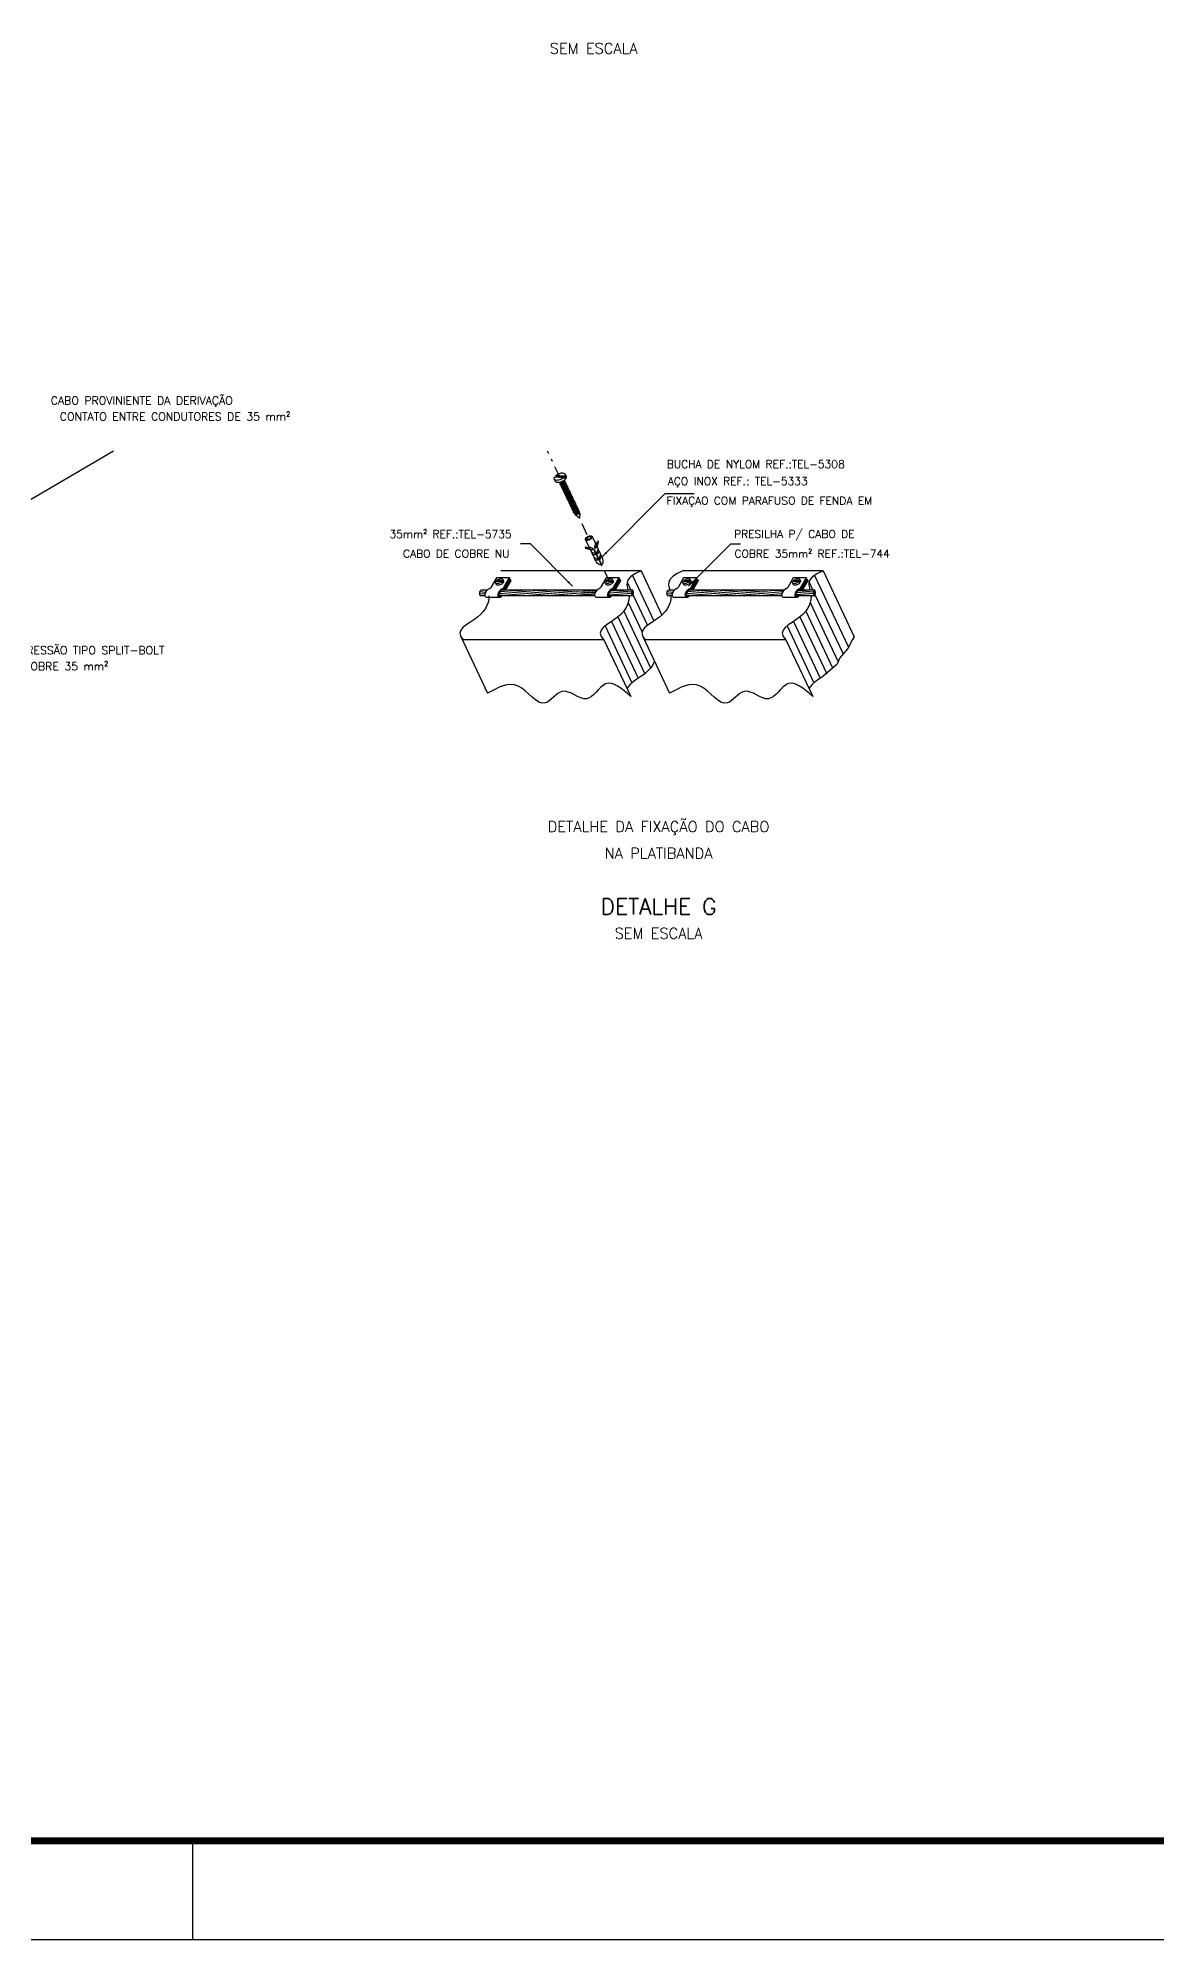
# Paper-space layout 'Layout4' of a CAD drawing. Header units: millimetres. Extents: x 16 to 267, y 19 to 196.
# Drawn here: x 135 to 182.2, y 19.5 to 99.7 of the extents above; entities that cross this region are included whole.
import ezdxf
from ezdxf.enums import TextEntityAlignment as Align

# ---------------------------------------------------------------- set-up
doc = ezdxf.new("R2010")
doc.units = ezdxf.units.MM
doc.linetypes.add('DASHDOT', pattern=[1, 0.5, -0.25, 0, -0.25])
doc.layers.get('0').update_dxf_attribs({"lineweight": 25})
for name, color, linetype in [('C01', 1, 'Continuous'), ('C02', 42, 'Continuous'), ('C03', 7, 'Continuous'), ('C04', 5, 'Continuous'), ('C05', 4, 'Continuous')]:
    doc.layers.add(name, color=color, linetype=linetype)
doc.styles.add('100CL', font='romans.shx', dxfattribs={"height": 25})
doc.styles.add('140CL', font='romans.shx', dxfattribs={"height": 100})
doc.styles.add('80CL', font='romans.shx', dxfattribs={"height": 2})

psp = doc.layouts.new('Layout4')

# ---------------------------------------------------------------- linework, layer by layer
for p, q in [((141.488, 19.474), (141.488, 23.656)), ((266.956, 19.474), (16.019, 19.474))]:
    psp.add_line(p, q)
at = {"const_width": 0.299}
psp.add_lwpolyline([(30.955, 23.656), (30.955, 191.546), (262.774, 191.546), (262.774, 23.656)], close=True, dxfattribs=at)
at = {"layer": 'C01', "linetype": 'DASHDOT'}
for p, q in [((156.979, 81.14), (156.449, 82.254)), ((158.124, 78.73), (157.794, 79.424)), ((159.078, 76.723), (158.728, 77.46))]:
    psp.add_line(p, q, dxfattribs=at)
at = {"layer": 'C01'}
for p, q in [((160.034, 77.012), (160.941, 75.092)), ((167.712, 77.012), (169.141, 73.985)), ((153.575, 76.254), (153.81, 76.235)), ((153.595, 76.332), (153.842, 76.312)), ((153.85, 76.391), (153.898, 76.387)), ((154.514, 76.737), (154.267, 76.757)), ((154.313, 76.782), (154.29, 76.756)), ((154.551, 76.781), (154.304, 76.801)), ((154.304, 76.801), (154.313, 76.782)), ((154.56, 76.762), (154.313, 76.782)), ((154.392, 76.188), (154.841, 76.153)), ((154.414, 76.266), (155.84, 76.153)), ((154.461, 76.342), (156.84, 76.153)), ((154.514, 76.737), (154.523, 76.718)), ((154.56, 76.762), (154.523, 76.718)), ((154.551, 76.781), (154.56, 76.762)), ((154.607, 76.498), (154.845, 76.91)), ((154.636, 76.39), (154.89, 76.83)), ((154.644, 76.482), (154.868, 76.87)), ((154.682, 76.39), (154.913, 76.791)), ((154.868, 76.87), (154.845, 76.91)), ((154.89, 76.83), (154.845, 76.83)), ((154.849, 76.391), (157.84, 76.153)), ((154.913, 76.791), (154.89, 76.83)), ((155.848, 76.391), (157.643, 76.248)), ((156.745, 76.391), (157.668, 76.318)), ((157.643, 76.246), (158.425, 76.183)), ((157.674, 76.332), (158.447, 76.27)), ((157.864, 76.246), (158.434, 76.2)), ((157.895, 76.332), (158.427, 76.289)), ((157.953, 76.391), (158.49, 76.349)), ((158.477, 76.391), (158.525, 76.387)), ((159.141, 76.737), (158.894, 76.758)), ((158.94, 76.782), (158.917, 76.756)), ((159.178, 76.781), (158.931, 76.801)), ((158.931, 76.801), (158.94, 76.782)), ((159.187, 76.762), (158.94, 76.782)), ((159.036, 76.241), (160.019, 76.162)), ((159.074, 76.32), (160, 76.246)), ((159.141, 76.737), (159.15, 76.718)), ((159.144, 76.394), (159.996, 76.326)), ((159.187, 76.762), (159.15, 76.718)), ((159.178, 76.781), (159.187, 76.762)), ((159.234, 76.498), (159.472, 76.91)), ((159.263, 76.39), (159.517, 76.83)), ((159.271, 76.482), (159.495, 76.87)), ((159.309, 76.39), (159.54, 76.791)), ((159.495, 76.87), (159.472, 76.91)), ((159.517, 76.83), (159.472, 76.83)), ((159.54, 76.791), (159.517, 76.83)), ((159.807, 76.73), (159.967, 76.391)), ((160.014, 76.245), (160.003, 76.245)), ((160.034, 76.307), (160.015, 76.307)), ((160.046, 76.384), (160.025, 76.384)), ((160.028, 76.233), (160.026, 76.233)), ((160.037, 76.225), (160.028, 76.225)), ((160.049, 76.301), (160.043, 76.301)), ((160.049, 76.233), (160.047, 76.233)), ((160.068, 76.233), (160.059, 76.233)), ((161.474, 76.254), (161.708, 76.235)), ((161.493, 76.332), (161.741, 76.312)), ((161.749, 76.391), (161.797, 76.387)), ((162.412, 76.737), (162.165, 76.757)), ((162.212, 76.782), (162.189, 76.756)), ((162.45, 76.781), (162.203, 76.801)), ((162.203, 76.801), (162.212, 76.782)), ((162.459, 76.762), (162.212, 76.782)), ((162.291, 76.188), (162.739, 76.153)), ((162.313, 76.266), (163.739, 76.153)), ((162.36, 76.342), (164.739, 76.153)), ((162.412, 76.737), (162.421, 76.718)), ((162.459, 76.762), (162.421, 76.718)), ((162.45, 76.781), (162.459, 76.762)), ((162.506, 76.498), (162.743, 76.91)), ((162.535, 76.39), (162.789, 76.83)), ((162.542, 76.482), (162.766, 76.87)), ((162.581, 76.39), (162.812, 76.791)), ((162.766, 76.87), (162.743, 76.91)), ((162.789, 76.83), (162.743, 76.83)), ((162.748, 76.391), (165.738, 76.153)), ((162.812, 76.791), (162.789, 76.83)), ((163.747, 76.391), (165.542, 76.248)), ((164.644, 76.391), (165.567, 76.318)), ((165.541, 76.246), (166.324, 76.183)), ((165.572, 76.332), (166.346, 76.27)), ((165.852, 76.391), (166.389, 76.349)), ((166.376, 76.391), (166.424, 76.387)), ((167.039, 76.737), (166.792, 76.758)), ((166.839, 76.782), (166.816, 76.756)), ((167.077, 76.781), (166.83, 76.801)), ((166.83, 76.801), (166.839, 76.782)), ((167.086, 76.762), (166.839, 76.782)), ((166.924, 76.224), (167.696, 76.162)), ((166.957, 76.303), (167.678, 76.246)), ((167.02, 76.378), (167.673, 76.326)), ((167.039, 76.737), (167.048, 76.718)), ((167.086, 76.762), (167.048, 76.718)), ((167.077, 76.781), (167.086, 76.762)), ((167.133, 76.498), (167.37, 76.91)), ((167.162, 76.39), (167.416, 76.83)), ((167.169, 76.482), (167.393, 76.87)), ((167.208, 76.39), (167.439, 76.791)), ((167.393, 76.87), (167.37, 76.91)), ((167.416, 76.83), (167.37, 76.83)), ((167.439, 76.791), (167.416, 76.83)), ((167.485, 76.73), (167.645, 76.391)), ((167.692, 76.245), (167.681, 76.245)), ((167.712, 76.307), (167.692, 76.307)), ((167.723, 76.384), (167.702, 76.384)), ((167.705, 76.233), (167.703, 76.233)), ((167.715, 76.225), (167.706, 76.225)), ((167.727, 76.301), (167.72, 76.301)), ((167.726, 76.233), (167.724, 76.233)), ((167.746, 76.233), (167.737, 76.233)), ((153.604, 76.171), (153.803, 76.156)), ((159.665, 75.505), (160.796, 73.11)), ((159.857, 75.863), (160.445, 74.616)), ((160.065, 76.183), (160.67, 74.903)), ((161.502, 76.172), (161.702, 76.156)), ((167.343, 75.505), (168.473, 73.11)), ((167.534, 75.863), (168.709, 73.374)), ((167.743, 76.183), (168.915, 73.7)), ((158.88, 74.88), (160.011, 72.485)), ((159.15, 75.072), (160.28, 72.677)), ((159.42, 75.262), (160.55, 72.868)), ((166.558, 74.88), (167.688, 72.485)), ((166.827, 75.072), (167.958, 72.677)), ((167.098, 75.262), (168.228, 72.868))]:
    psp.add_line(p, q, dxfattribs=at)
for points in [[(157.148, 81.016, -0.24548), (157.146, 81.006, -0.082009), (157.124, 80.989, -0.04047), (157.096, 80.976, -0.029714), (157.055, 80.963, -0.000336), (157.055, 80.963, -0.04047)], [(157.19, 80.979, -0.24548), (157.187, 80.967, -0.082009), (157.161, 80.946, -0.04047), (157.126, 80.93, -0.029714), (157.077, 80.915, -0.029714), (157.026, 80.906, -0.04047), (156.989, 80.905, -0.082009), (156.955, 80.912, -0.24548), (156.947, 80.921, -0.24548)], [(157.228, 80.9, -0.24548), (157.225, 80.888, -0.082009), (157.198, 80.867, -0.04047), (157.164, 80.851, -0.029714), (157.114, 80.836, -0.029714), (157.064, 80.827, -0.04047), (157.026, 80.826, -0.082009), (156.993, 80.833, -0.24548), (156.985, 80.842, -0.24548)], [(157.185, 80.937, -0.24548), (157.183, 80.928, -0.082009), (157.161, 80.91, -0.04047), (157.133, 80.897, -0.029714), (157.093, 80.885, -0.029714), (157.051, 80.878, -0.04047), (157.02, 80.876, -0.082009), (156.993, 80.882, -0.24548), (156.986, 80.89, -0.24548)], [(157.265, 80.822, -0.24548), (157.262, 80.81, -0.082009), (157.235, 80.788, -0.04047), (157.201, 80.772, -0.029714), (157.152, 80.758, -0.029714), (157.101, 80.749, -0.04047), (157.063, 80.747, -0.082009), (157.03, 80.754, -0.24548), (157.022, 80.764, -0.24548)], [(157.223, 80.859, -0.24548), (157.22, 80.849, -0.082009), (157.198, 80.831, -0.04047), (157.17, 80.818, -0.029714), (157.13, 80.806, -0.029714), (157.089, 80.799, -0.04047), (157.058, 80.798, -0.082009), (157.03, 80.804, -0.24548), (157.024, 80.811, -0.24548)], [(157.302, 80.743, -0.24548), (157.299, 80.731, -0.082009), (157.273, 80.71, -0.04047), (157.238, 80.694, -0.029714), (157.189, 80.679, -0.029714), (157.139, 80.67, -0.04047), (157.101, 80.669, -0.082009), (157.067, 80.676, -0.24548), (157.059, 80.685, -0.24548)], [(157.26, 80.78, -0.24548), (157.258, 80.77, -0.082009), (157.236, 80.753, -0.04047), (157.208, 80.74, -0.029714), (157.167, 80.728, -0.029714), (157.126, 80.72, -0.04047), (157.095, 80.719, -0.082009), (157.068, 80.725, -0.24548), (157.061, 80.732, -0.24548)], [(157.34, 80.664, -0.24548), (157.337, 80.653, -0.082009), (157.31, 80.631, -0.04047), (157.276, 80.615, -0.029714), (157.227, 80.6, -0.029714), (157.176, 80.591, -0.04047), (157.138, 80.59, -0.082009), (157.105, 80.597, -0.24548), (157.097, 80.606, -0.24548)], [(157.297, 80.701, -0.24548), (157.295, 80.692, -0.082009), (157.273, 80.674, -0.04047), (157.245, 80.661, -0.029714), (157.205, 80.649, -0.029714), (157.163, 80.642, -0.04047), (157.132, 80.641, -0.082009), (157.105, 80.646, -0.24548), (157.098, 80.654, -0.24548)], [(157.377, 80.586, -0.24548), (157.374, 80.574, -0.082009), (157.347, 80.552, -0.04047), (157.313, 80.536, -0.029714), (157.264, 80.522, -0.029714), (157.213, 80.513, -0.04047), (157.176, 80.511, -0.082009), (157.142, 80.518, -0.24548), (157.134, 80.528, -0.24548)], [(157.335, 80.623, -0.24548), (157.332, 80.613, -0.082009), (157.311, 80.595, -0.04047), (157.282, 80.582, -0.029714), (157.242, 80.57, -0.029714), (157.201, 80.563, -0.04047), (157.17, 80.562, -0.082009), (157.142, 80.568, -0.24548), (157.136, 80.575, -0.24548)], [(157.414, 80.507, -0.24548), (157.412, 80.495, -0.082009), (157.385, 80.474, -0.04047), (157.351, 80.458, -0.029714), (157.301, 80.443, -0.029714), (157.251, 80.434, -0.04047), (157.213, 80.433, -0.082009), (157.179, 80.44, -0.24548), (157.171, 80.449, -0.24548)], [(157.372, 80.544, -0.24548), (157.37, 80.534, -0.082009), (157.348, 80.517, -0.04047), (157.32, 80.504, -0.029714), (157.28, 80.492, -0.029714), (157.238, 80.484, -0.04047), (157.207, 80.483, -0.082009), (157.18, 80.489, -0.24548), (157.173, 80.497, -0.24548)], [(157.452, 80.428, -0.24548), (157.449, 80.417, -0.082009), (157.422, 80.395, -0.04047), (157.388, 80.379, -0.029714), (157.339, 80.364, -0.029714), (157.288, 80.355, -0.04047), (157.25, 80.354, -0.082009), (157.217, 80.361, -0.24548), (157.209, 80.37, -0.24548)], [(157.41, 80.465, -0.24548), (157.407, 80.456, -0.082009), (157.385, 80.438, -0.04047), (157.357, 80.425, -0.029714), (157.317, 80.413, -0.029714), (157.276, 80.406, -0.04047), (157.245, 80.405, -0.082009), (157.217, 80.41, -0.24548), (157.211, 80.418, -0.24548)], [(157.489, 80.35, -0.24548), (157.486, 80.338, -0.082009), (157.46, 80.316, -0.04047), (157.425, 80.301, -0.029714), (157.376, 80.286, -0.029714), (157.325, 80.277, -0.04047), (157.288, 80.275, -0.082009), (157.254, 80.283, -0.24548), (157.246, 80.292, -0.24548)], [(157.447, 80.387, -0.24548), (157.445, 80.377, -0.082009), (157.423, 80.36, -0.04047), (157.395, 80.347, -0.029714), (157.354, 80.334, -0.029714), (157.313, 80.327, -0.04047), (157.282, 80.326, -0.082009), (157.254, 80.332, -0.24548), (157.248, 80.339, -0.24548)], [(157.527, 80.271, -0.24548), (157.524, 80.259, -0.082009), (157.497, 80.238, -0.04047), (157.463, 80.222, -0.029714), (157.413, 80.207, -0.029714), (157.363, 80.198, -0.04047), (157.325, 80.197, -0.082009), (157.292, 80.204, -0.24548), (157.284, 80.213, -0.24548)], [(157.484, 80.308, -0.24548), (157.482, 80.299, -0.082009), (157.46, 80.281, -0.04047), (157.432, 80.268, -0.029714), (157.392, 80.256, -0.029714), (157.35, 80.248, -0.04047), (157.319, 80.247, -0.082009), (157.292, 80.253, -0.24548), (157.285, 80.261, -0.24548)], [(157.522, 80.229, -0.24548), (157.519, 80.22, -0.082009), (157.497, 80.202, -0.04047), (157.469, 80.189, -0.029714), (157.429, 80.177, -0.029714), (157.388, 80.17, -0.04047), (157.357, 80.169, -0.082009), (157.329, 80.174, -0.24548), (157.323, 80.182, -0.24548)], [(157.564, 80.192, -0.24548), (157.561, 80.181, -0.082009), (157.534, 80.159, -0.04047), (157.5, 80.143, -0.029714), (157.451, 80.128, -0.029714), (157.4, 80.119, -0.04047), (157.363, 80.118, -0.082009), (157.329, 80.125, -0.24548), (157.321, 80.134, -0.24548)], [(157.601, 80.114, -0.24548), (157.598, 80.102, -0.082009), (157.572, 80.08, -0.04047), (157.537, 80.065, -0.029714), (157.488, 80.05, -0.029714), (157.438, 80.041, -0.04047), (157.4, 80.039, -0.082009), (157.366, 80.047, -0.24548), (157.358, 80.056, -0.24548)], [(157.559, 80.151, -0.24548), (157.557, 80.141, -0.082009), (157.535, 80.124, -0.04047), (157.507, 80.111, -0.029714), (157.466, 80.098, -0.029714), (157.425, 80.091, -0.04047), (157.394, 80.09, -0.082009), (157.367, 80.096, -0.24548), (157.36, 80.103, -0.24548)], [(157.639, 80.035, -0.24548), (157.636, 80.023, -0.082009), (157.609, 80.002, -0.04047), (157.575, 79.986, -0.029714), (157.526, 79.971, -0.029714), (157.475, 79.962, -0.04047), (157.437, 79.961, -0.082009), (157.404, 79.968, -0.24548), (157.396, 79.977, -0.24548)], [(157.596, 80.072, -0.24548), (157.594, 80.063, -0.082009), (157.572, 80.045, -0.04047), (157.544, 80.032, -0.029714), (157.504, 80.02, -0.029714), (157.462, 80.012, -0.04047), (157.431, 80.011, -0.082009), (157.404, 80.017, -0.24548), (157.398, 80.025, -0.24548)], [(157.676, 79.956, -0.24548), (157.673, 79.945, -0.082009), (157.646, 79.923, -0.04047), (157.612, 79.907, -0.029714), (157.563, 79.892, -0.029714), (157.512, 79.883, -0.04047), (157.475, 79.882, -0.082009), (157.441, 79.889, -0.24548), (157.433, 79.898, -0.24548)], [(157.634, 79.994, -0.24548), (157.631, 79.984, -0.082009), (157.61, 79.966, -0.04047), (157.582, 79.953, -0.029714), (157.541, 79.941, -0.029714), (157.5, 79.934, -0.04047), (157.469, 79.933, -0.082009), (157.441, 79.939, -0.24548), (157.435, 79.946, -0.24548)], [(157.713, 79.878, -0.24548), (157.711, 79.866, -0.082009), (157.684, 79.845, -0.04047), (157.65, 79.829, -0.029714), (157.6, 79.814, -0.029714), (157.55, 79.805, -0.04047), (157.512, 79.804, -0.082009), (157.478, 79.811, -0.24548), (157.471, 79.82, -0.24548)], [(157.671, 79.915, -0.24548), (157.669, 79.905, -0.082009), (157.647, 79.888, -0.04047), (157.619, 79.875, -0.029714), (157.579, 79.862, -0.029714), (157.537, 79.855, -0.04047), (157.506, 79.854, -0.082009), (157.479, 79.86, -0.24548), (157.472, 79.867, -0.24548)], [(157.751, 79.799, -0.24548), (157.748, 79.787, -0.082009), (157.721, 79.766, -0.04047), (157.687, 79.75, -0.029714), (157.638, 79.735, -0.029714), (157.587, 79.726, -0.04047), (157.549, 79.725, -0.082009), (157.516, 79.732, -0.24548), (157.508, 79.741, -0.24548)], [(157.709, 79.836, -0.24548), (157.706, 79.827, -0.082009), (157.684, 79.809, -0.04047), (157.656, 79.796, -0.029714), (157.616, 79.784, -0.029714), (157.575, 79.776, -0.04047), (157.544, 79.775, -0.082009), (157.516, 79.781, -0.24548), (157.51, 79.789, -0.24548)], [(157.788, 79.721, -0.24548), (157.785, 79.709, -0.082009), (157.759, 79.687, -0.04047), (157.724, 79.671, -0.029714), (157.675, 79.656, -0.029714), (157.625, 79.648, -0.04047), (157.587, 79.646, -0.082009), (157.553, 79.653, -0.24548), (157.545, 79.662, -0.24548)], [(157.746, 79.758, -0.24548), (157.744, 79.748, -0.082009), (157.722, 79.73, -0.04047), (157.694, 79.717, -0.029714), (157.653, 79.705, -0.029714), (157.612, 79.698, -0.04047), (157.581, 79.697, -0.082009), (157.554, 79.703, -0.24548), (157.547, 79.71, -0.24548)], [(157.784, 79.677, -0.24548), (157.782, 79.667, -0.082009), (157.76, 79.65, -0.04047), (157.732, 79.637, -0.029714), (157.692, 79.624, -0.029714), (157.65, 79.617, -0.04047), (157.619, 79.616, -0.082009), (157.592, 79.622, -0.24548), (157.585, 79.629, -0.24548)], [(157.81, 79.63, -0.24548), (157.808, 79.62, -0.082009), (157.785, 79.602, -0.04047), (157.756, 79.588, -0.029714), (157.713, 79.576, -0.029714), (157.67, 79.568, -0.04047), (157.638, 79.567, -0.082009), (157.609, 79.573, -0.24548), (157.602, 79.581, -0.24548)], [(160.019, 76.309, 0.207457), (160.024, 76.311, 0.095933), (160.03, 76.321, 0.052726), (160.032, 76.334, 0.039847), (160.033, 76.351, 0.039847), (160.031, 76.368, 0.052726), (160.027, 76.38, 0.095933), (160.02, 76.39, 0.207457), (160.015, 76.392, 0.207457), (160.01, 76.389, 0.095933), (160.004, 76.379, 0.052726), (160.001, 76.366, 0.039847), (160.001, 76.349, 0.039847), (160.003, 76.333, 0.027092), (160.005, 76.326, 0.095933)], [(160.014, 76.31, 0.1939), (160.019, 76.309, 0.207457)], [(160.05, 76.301, 0.207457), (160.055, 76.304, 0.095933), (160.061, 76.314, 0.052726), (160.063, 76.326, 0.039847), (160.064, 76.343, 0.039847), (160.062, 76.36, 0.052726), (160.058, 76.372, 0.095933), (160.051, 76.382, 0.207457), (160.046, 76.384, 0.207457), (160.041, 76.381, 0.095933), (160.035, 76.371, 0.052726), (160.032, 76.359, 0.001764), (160.032, 76.358, 0.039847)], [(160.032, 76.335, 0.023019), (160.034, 76.325, 0.052726), (160.038, 76.313, 0.095933), (160.045, 76.303, 0.207457), (160.05, 76.301, 0.207457)], [(160.053, 76.302, 0.049151), (160.051, 76.29, 0.039847), (160.05, 76.274, 0.039847), (160.052, 76.257, 0.052726), (160.056, 76.244, 0.095933), (160.063, 76.235, 0.207457), (160.068, 76.233, 0.207457)], [(160.068, 76.233, 0.207457), (160.073, 76.235, 0.095933), (160.079, 76.246, 0.052726), (160.082, 76.258, 0.039847), (160.082, 76.275, 0.039847), (160.08, 76.292, 0.052726), (160.076, 76.304, 0.095933), (160.07, 76.314, 0.207457), (160.064, 76.316, 0.130458), (160.061, 76.315, 0.095933)], [(167.696, 76.309, 0.207457), (167.701, 76.311, 0.095933), (167.707, 76.321, 0.052726), (167.71, 76.334, 0.039847), (167.711, 76.351, 0.039847), (167.708, 76.368, 0.052726), (167.705, 76.38, 0.095933), (167.698, 76.39, 0.207457), (167.693, 76.392, 0.207457), (167.688, 76.389, 0.095933), (167.682, 76.379, 0.052726), (167.679, 76.366, 0.039847), (167.678, 76.349, 0.039847), (167.681, 76.333, 0.027092), (167.682, 76.326, 0.095933)], [(167.691, 76.31, 0.1939), (167.696, 76.309, 0.207457)], [(167.727, 76.301, 0.207457), (167.732, 76.304, 0.095933), (167.738, 76.314, 0.052726), (167.741, 76.326, 0.039847), (167.742, 76.343, 0.039847), (167.74, 76.36, 0.052726), (167.736, 76.372, 0.095933), (167.729, 76.382, 0.207457), (167.724, 76.384, 0.207457), (167.719, 76.381, 0.095933), (167.713, 76.371, 0.052726), (167.71, 76.359, 0.001764), (167.71, 76.358, 0.039847)], [(167.71, 76.335, 0.023019), (167.712, 76.325, 0.052726), (167.716, 76.313, 0.095933), (167.722, 76.303, 0.207457), (167.727, 76.301, 0.207457)], [(167.731, 76.302, 0.049151), (167.728, 76.29, 0.039847), (167.728, 76.274, 0.039847), (167.73, 76.257, 0.052726), (167.734, 76.244, 0.095933), (167.741, 76.235, 0.207457), (167.746, 76.233, 0.207457)], [(167.746, 76.233, 0.207457), (167.751, 76.235, 0.095933), (167.757, 76.246, 0.052726), (167.759, 76.258, 0.039847), (167.76, 76.275, 0.039847), (167.758, 76.292, 0.052726), (167.754, 76.304, 0.095933), (167.747, 76.314, 0.207457), (167.742, 76.316, 0.130458), (167.739, 76.315, 0.095933)]]:
    psp.add_lwpolyline(points, format="xyb", dxfattribs=at)
for points in [[(160.004, 76.245, 0.207457), (160.009, 76.248, 0.095933), (160.014, 76.258, 0.052726), (160.017, 76.27, 0.039847), (160.018, 76.287, 0.039847), (160.016, 76.304, 0.052726), (160.012, 76.316, 0.095933), (160.005, 76.326, 0.207457), (160, 76.328, 0.207457), (159.995, 76.325, 0.095933), (159.989, 76.315, 0.052726), (159.986, 76.303, 0.039847), (159.986, 76.286, 0.039847), (159.988, 76.269, 0.052726), (159.992, 76.257, 0.095933), (159.998, 76.247, 0.207457)], [(160.017, 76.162, 0.207457), (160.022, 76.165, 0.095933), (160.028, 76.175, 0.052726), (160.031, 76.187, 0.039847), (160.031, 76.204, 0.039847), (160.029, 76.221, 0.052726), (160.025, 76.233, 0.095933), (160.019, 76.243, 0.207457), (160.013, 76.245, 0.207457), (160.008, 76.243, 0.095933), (160.003, 76.232, 0.052726), (160, 76.22, 0.039847), (159.999, 76.203, 0.039847), (160.001, 76.186, 0.052726), (160.005, 76.174, 0.095933), (160.012, 76.164, 0.207457)], [(160.038, 76.225, 0.207457), (160.043, 76.227, 0.095933), (160.049, 76.237, 0.052726), (160.051, 76.25, 0.039847), (160.052, 76.267, 0.039847), (160.05, 76.284, 0.052726), (160.046, 76.296, 0.095933), (160.039, 76.305, 0.207457), (160.034, 76.307, 0.207457), (160.029, 76.305, 0.095933), (160.023, 76.295, 0.052726), (160.02, 76.282, 0.039847), (160.02, 76.265, 0.039847), (160.022, 76.248, 0.052726), (160.026, 76.236, 0.095933), (160.033, 76.227, 0.207457)], [(160.046, 76.153, 0.207457), (160.052, 76.154, 0.095933), (160.059, 76.164, 0.052726), (160.064, 76.176, 0.039847), (160.067, 76.192, 0.039847), (160.067, 76.209, 0.052726), (160.065, 76.222, 0.095933), (160.06, 76.232, 0.207457), (160.055, 76.235, 0.207457), (160.049, 76.233, 0.095933), (160.042, 76.224, 0.052726), (160.038, 76.212, 0.039847), (160.035, 76.196, 0.039847), (160.034, 76.179, 0.052726), (160.036, 76.166, 0.095933), (160.042, 76.155, 0.207457)], [(167.681, 76.245, 0.207457), (167.686, 76.248, 0.095933), (167.692, 76.258, 0.052726), (167.695, 76.27, 0.039847), (167.695, 76.287, 0.039847), (167.693, 76.304, 0.052726), (167.689, 76.316, 0.095933), (167.683, 76.326, 0.207457), (167.677, 76.328, 0.207457), (167.672, 76.325, 0.095933), (167.667, 76.315, 0.052726), (167.664, 76.303, 0.039847), (167.663, 76.286, 0.039847), (167.665, 76.269, 0.052726), (167.669, 76.257, 0.095933), (167.676, 76.247, 0.207457)], [(167.695, 76.162, 0.207457), (167.7, 76.165, 0.095933), (167.706, 76.175, 0.052726), (167.708, 76.187, 0.039847), (167.709, 76.204, 0.039847), (167.707, 76.221, 0.052726), (167.703, 76.233, 0.095933), (167.696, 76.243, 0.207457), (167.691, 76.245, 0.207457), (167.686, 76.243, 0.095933), (167.68, 76.232, 0.052726), (167.677, 76.22, 0.039847), (167.677, 76.203, 0.039847), (167.679, 76.186, 0.052726), (167.683, 76.174, 0.095933), (167.69, 76.164, 0.207457)], [(167.715, 76.225, 0.207457), (167.72, 76.227, 0.095933), (167.726, 76.237, 0.052726), (167.729, 76.25, 0.039847), (167.73, 76.267, 0.039847), (167.727, 76.284, 0.052726), (167.723, 76.296, 0.095933), (167.717, 76.305, 0.207457), (167.712, 76.307, 0.207457), (167.707, 76.305, 0.095933), (167.701, 76.295, 0.052726), (167.698, 76.282, 0.039847), (167.697, 76.265, 0.039847), (167.7, 76.248, 0.052726), (167.703, 76.236, 0.095933), (167.71, 76.227, 0.207457)], [(167.724, 76.153, 0.207457), (167.729, 76.154, 0.095933), (167.737, 76.164, 0.052726), (167.741, 76.176, 0.039847), (167.744, 76.192, 0.039847), (167.745, 76.209, 0.052726), (167.742, 76.222, 0.095933), (167.737, 76.232, 0.207457), (167.732, 76.235, 0.207457), (167.727, 76.233, 0.095933), (167.72, 76.224, 0.052726), (167.715, 76.212, 0.039847), (167.712, 76.196, 0.039847), (167.712, 76.179, 0.052726), (167.714, 76.166, 0.095933), (167.719, 76.155, 0.207457)]]:
    psp.add_lwpolyline(points, format="xyb", close=True, dxfattribs=at)
for centre, radius, start, end in [((154.695, 76.145), 0.347, 112.38094, 174.25051), ((154.701, 76.142), 0.312, 114.30868, 172.68845), ((154.542, 76.542), 0.0786, 285.64044, 325.62302), ((154.54, 76.542), 0.12, 285.64044, 330.00235), ((159.322, 76.145), 0.347, 112.38094, 174.25051), ((159.328, 76.142), 0.312, 114.30868, 172.68845), ((159.169, 76.542), 0.0786, 285.64044, 325.62302), ((159.167, 76.542), 0.12, 285.64044, 330.00235), ((162.594, 76.145), 0.347, 112.38094, 174.25051), ((162.6, 76.142), 0.312, 114.30868, 172.68845), ((162.441, 76.542), 0.0786, 285.64044, 325.62302), ((162.439, 76.542), 0.12, 285.64044, 330.00235), ((167.221, 76.145), 0.347, 112.38094, 174.25051), ((167.227, 76.142), 0.312, 114.30868, 172.68845), ((167.068, 76.542), 0.0786, 285.64044, 325.62302), ((167.066, 76.542), 0.12, 285.64044, 330.00235), ((154.441, 76.184), 0.0914, 182.51045, 339.91568), ((154.441, 76.184), 0.0503, 182.51045, 321.36256), ((159.068, 76.184), 0.0914, 182.51045, 339.91568), ((159.068, 76.184), 0.0503, 182.51045, 321.36256), ((162.34, 76.184), 0.0914, 182.51045, 339.91568), ((162.34, 76.184), 0.0503, 182.51045, 321.36256), ((166.967, 76.184), 0.0914, 182.51045, 339.91568), ((166.967, 76.184), 0.0503, 182.51045, 321.36256)]:
    psp.add_arc(centre, radius, start, end, dxfattribs=at)
at = {"layer": 'C02'}
for p, q in [((156.733, 81.068), (156.779, 80.972)), ((157.118, 81.129), (156.747, 81.158)), ((156.816, 81.196), (156.782, 81.156)), ((156.803, 81.224), (156.816, 81.196)), ((157.174, 81.194), (156.803, 81.224)), ((157.187, 81.166), (156.816, 81.196)), ((157.118, 81.129), (157.131, 81.101)), ((157.187, 81.166), (157.131, 81.101)), ((157.148, 81.016), (157.19, 80.979)), ((157.174, 81.194), (157.187, 81.166)), ((157.188, 81.284), (157.234, 81.187)), ((156.957, 80.911), (156.986, 80.89)), ((156.986, 80.89), (156.985, 80.842)), ((156.994, 80.833), (157.024, 80.811)), ((157.024, 80.811), (157.022, 80.764)), ((157.031, 80.754), (157.061, 80.732)), ((157.061, 80.732), (157.059, 80.685)), ((157.069, 80.675), (157.098, 80.654)), ((157.098, 80.654), (157.097, 80.606)), ((157.106, 80.597), (157.136, 80.575)), ((157.136, 80.575), (157.134, 80.528)), ((157.143, 80.518), (157.173, 80.497)), ((157.173, 80.497), (157.171, 80.449)), ((157.181, 80.439), (157.211, 80.418)), ((157.189, 80.969), (157.185, 80.937)), ((157.185, 80.937), (157.228, 80.9)), ((157.211, 80.418), (157.209, 80.37)), ((157.218, 80.361), (157.248, 80.339)), ((157.226, 80.89), (157.223, 80.859)), ((157.223, 80.859), (157.265, 80.822)), ((157.248, 80.339), (157.246, 80.292)), ((157.256, 80.282), (157.285, 80.261)), ((157.263, 80.812), (157.26, 80.78)), ((157.26, 80.78), (157.302, 80.743)), ((157.285, 80.261), (157.284, 80.213)), ((157.293, 80.203), (157.323, 80.182)), ((157.301, 80.733), (157.297, 80.701)), ((157.297, 80.701), (157.34, 80.664)), ((157.338, 80.655), (157.335, 80.623)), ((157.335, 80.623), (157.377, 80.586)), ((157.375, 80.576), (157.372, 80.544)), ((157.372, 80.544), (157.414, 80.507)), ((157.413, 80.497), (157.41, 80.465)), ((157.41, 80.465), (157.452, 80.428)), ((157.45, 80.419), (157.447, 80.387)), ((157.447, 80.387), (157.489, 80.35)), ((157.488, 80.34), (157.484, 80.308)), ((157.484, 80.308), (157.527, 80.271)), ((157.525, 80.261), (157.522, 80.229)), ((157.522, 80.229), (157.564, 80.192)), ((158.749, 77.796), (161.416, 80.467)), ((161.416, 80.467), (162.635, 80.467)), ((157.323, 80.182), (157.321, 80.134)), ((157.33, 80.125), (157.36, 80.103)), ((157.36, 80.103), (157.358, 80.056)), ((157.368, 80.046), (157.398, 80.025)), ((157.398, 80.025), (157.396, 79.977)), ((157.405, 79.967), (157.435, 79.946)), ((157.435, 79.946), (157.433, 79.898)), ((157.443, 79.889), (157.472, 79.867)), ((157.472, 79.867), (157.471, 79.82)), ((157.48, 79.81), (157.51, 79.789)), ((157.51, 79.789), (157.508, 79.741)), ((157.517, 79.732), (157.547, 79.71)), ((157.547, 79.71), (157.545, 79.662)), ((157.562, 80.183), (157.559, 80.151)), ((157.559, 80.151), (157.601, 80.114)), ((157.585, 79.629), (157.559, 79.651)), ((157.6, 80.104), (157.596, 80.072)), ((157.596, 80.072), (157.639, 80.035)), ((157.597, 79.62), (157.602, 79.581)), ((157.794, 79.423), (157.621, 79.569)), ((157.637, 80.025), (157.634, 79.994)), ((157.634, 79.994), (157.676, 79.956)), ((157.674, 79.947), (157.671, 79.915)), ((157.671, 79.915), (157.713, 79.878)), ((157.712, 79.868), (157.709, 79.836)), ((157.709, 79.836), (157.751, 79.799)), ((157.749, 79.789), (157.746, 79.758)), ((157.746, 79.758), (157.788, 79.721)), ((157.787, 79.712), (157.784, 79.677)), ((157.784, 79.67), (157.81, 79.63)), ((157.807, 79.62), (157.794, 79.423)), ((158.334, 78.654), (158.476, 78.355)), ((155.727, 78.341), (155.314, 78.341)), ((157.504, 76.561), (155.727, 78.341)), ((158.246, 78.126), (158.048, 78.197)), ((158.07, 78.152), (158.048, 78.197)), ((158.05, 78.519), (158.192, 78.22)), ((158.256, 78.086), (158.07, 78.152)), ((158.225, 78.152), (158.075, 78.206)), ((158.192, 78.22), (158.324, 78.173)), ((158.246, 78.126), (158.331, 78.096)), ((158.256, 78.086), (158.298, 77.997)), ((158.298, 77.997), (158.434, 77.948)), ((158.333, 77.923), (158.404, 77.775)), ((158.351, 77.905), (158.437, 77.874)), ((158.435, 78.095), (158.419, 78.087)), ((158.72, 77.456), (158.419, 78.087)), ((158.476, 78.355), (158.429, 78.223)), ((158.735, 77.463), (158.435, 78.095)), ((158.514, 78.254), (158.484, 78.168)), ((158.507, 78.287), (158.561, 78.436)), ((158.514, 78.254), (158.585, 78.452)), ((158.582, 78.132), (158.534, 77.996)), ((158.54, 78.221), (158.606, 78.407)), ((158.54, 78.221), (158.582, 78.132)), ((158.606, 78.407), (158.585, 78.452)), ((158.62, 78.033), (158.589, 77.947)), ((158.617, 78.058), (158.687, 77.91)), ((158.687, 77.91), (158.639, 77.774)), ((158.725, 77.811), (158.695, 77.725)), ((162.4, 76.561), (164.177, 78.341)), ((164.177, 78.341), (164.589, 78.341)), ((158.907, 77.208), (154.478, 77.208)), ((158.404, 77.775), (158.539, 77.727)), ((158.456, 77.683), (158.542, 77.653)), ((160.394, 77.208), (158.907, 77.208)), ((160.394, 77.208), (161.275, 75.342)), ((168.072, 77.208), (162.155, 77.208)), ((168.072, 77.208), (169.388, 74.419)), ((153.902, 76.391), (153.657, 76.391)), ((154.293, 76.91), (154.056, 76.498)), ((154.257, 76.698), (154.288, 76.633)), ((154.845, 76.91), (154.293, 76.91)), ((157.695, 76.391), (154.513, 76.391)), ((154.561, 76.841), (154.591, 76.776)), ((158.527, 76.391), (157.695, 76.391)), ((158.531, 76.391), (157.916, 76.391)), ((158.92, 76.91), (158.683, 76.498)), ((158.884, 76.698), (158.915, 76.633)), ((159.472, 76.91), (158.92, 76.91)), ((159.795, 76.391), (159.137, 76.391)), ((160.016, 76.391), (159.18, 76.391)), ((159.188, 76.841), (159.218, 76.776)), ((161.801, 76.391), (161.556, 76.391)), ((162.192, 76.91), (161.954, 76.498)), ((162.156, 76.698), (162.186, 76.633)), ((162.743, 76.91), (162.192, 76.91)), ((165.594, 76.391), (162.411, 76.391)), ((162.459, 76.841), (162.49, 76.776)), ((166.425, 76.391), (165.594, 76.391)), ((166.819, 76.91), (166.581, 76.498)), ((166.783, 76.698), (166.813, 76.633)), ((167.37, 76.91), (166.819, 76.91)), ((167.694, 76.391), (167.036, 76.391)), ((167.086, 76.841), (167.117, 76.776)), ((153.804, 76.153), (153.62, 76.153)), ((153.89, 76.093), (154.441, 76.093)), ((157.609, 76.153), (154.402, 76.153)), ((158.431, 76.153), (157.609, 76.153)), ((158.449, 76.153), (157.83, 76.153)), ((158.517, 76.093), (159.068, 76.093)), ((159.825, 76.153), (159.029, 76.153)), ((160.046, 76.153), (159.038, 76.153)), ((161.703, 76.153), (161.519, 76.153)), ((161.789, 76.093), (162.34, 76.093)), ((165.508, 76.153), (162.301, 76.153)), ((166.329, 76.153), (165.508, 76.153)), ((166.416, 76.093), (166.967, 76.093)), ((167.724, 76.153), (166.928, 76.153)), ((152.791, 74.442), (153.921, 72.047)), ((158.829, 74.296), (159.96, 71.901)), ((160.468, 74.442), (161.599, 72.047)), ((166.507, 74.296), (167.637, 71.901))]:
    psp.add_line(p, q, dxfattribs=at)
at = {"layer": 'C02', "color": 2}
for p, q in [((158.829, 74.296), (152.913, 74.296)), ((166.507, 74.296), (160.591, 74.296))]:
    psp.add_line(p, q, dxfattribs=at)
at = {"layer": 'C02'}
for points in [[(156.733, 81.068, -0.174705), (156.729, 81.113, -0.06738), (156.747, 81.158, -0.064948)], [(157.118, 81.129, -0.016409), (157.102, 81.116, -0.051099), (157.014, 81.063, -0.051099), (156.918, 81.029, -0.064948), (156.838, 81.02, -0.104203), (156.765, 81.037, -0.174705), (156.733, 81.068, -0.174705)], [(157.234, 81.187, -0.174705), (157.238, 81.142, -0.104203), (157.205, 81.076, -0.064948), (157.148, 81.019, -0.051099), (157.06, 80.966, -0.051099), (156.964, 80.932, -0.064948), (156.884, 80.923, -0.104203), (156.811, 80.94, -0.174705), (156.779, 80.972, -0.174705)], [(156.803, 81.224, -0.016409), (156.819, 81.237, -0.051099), (156.906, 81.29, -0.051099), (157.003, 81.324, -0.064948), (157.083, 81.333, -0.104203), (157.155, 81.316, -0.174705), (157.188, 81.284, -0.174705), (157.192, 81.239, -0.06738), (157.174, 81.194, -0.064948)], [(158.225, 78.152, -0.122515), (158.225, 78.172, -0.074458), (158.238, 78.203, -0.064948)], [(158.333, 77.923, -0.174705), (158.331, 77.951, -0.074458), (158.343, 77.982, -0.064948)], [(158.353, 77.903, -0.174705), (158.333, 77.923, -0.174705)], [(158.351, 77.905, -0.021127), (158.348, 77.906, -0.170198)], [(158.507, 78.287, 0.122515), (158.492, 78.299, 0.074458), (158.46, 78.309, 0.064948)], [(158.617, 78.058, 0.174705), (158.597, 78.078, 0.074458), (158.565, 78.087, 0.064948)], [(158.62, 78.029, 0.174705), (158.617, 78.058, 0.174705)], [(158.62, 78.033, 0.021127), (158.621, 78.035, 0.170198)], [(158.723, 77.836, 0.174705), (158.702, 77.856, 0.074458), (158.67, 77.865, 0.064948)], [(158.72, 77.84, -0.005298), (158.727, 77.827, -0.048405), (158.773, 77.7, -0.062165), (158.786, 77.595, -0.102796), (158.767, 77.5, -0.153617), (158.735, 77.463, -0.181773)], [(158.726, 77.814, 0.138405), (158.723, 77.836, 0.174705)], [(158.725, 77.811, 0.021127), (158.726, 77.814, 0.170198)], [(158.439, 77.701, -0.174705), (158.436, 77.729, -0.074458), (158.449, 77.76, -0.064948)], [(158.72, 77.456, -0.153617), (158.672, 77.454, -0.102796), (158.585, 77.499, -0.062165), (158.513, 77.576, -0.048405), (158.443, 77.692, -0.005298), (158.437, 77.705, -0.062165)], [(158.459, 77.681, -0.174705), (158.439, 77.701, -0.174705)], [(158.456, 77.683, -0.021127), (158.454, 77.684, -0.170198)], [(154.257, 76.698, -0.174705), (154.254, 76.728, -0.06738), (154.267, 76.757, -0.064948)], [(154.514, 76.737, -0.016409), (154.503, 76.729, -0.051099), (154.445, 76.693, -0.051099), (154.38, 76.671, -0.064948), (154.327, 76.665, -0.104203), (154.279, 76.676, -0.174705), (154.257, 76.698, -0.174705)], [(154.591, 76.776, -0.174705), (154.594, 76.746, -0.104203), (154.572, 76.701, -0.064948), (154.534, 76.664, -0.051099), (154.475, 76.629, -0.051099), (154.411, 76.606, -0.064948), (154.358, 76.6, -0.104203), (154.309, 76.612, -0.174705), (154.288, 76.633, -0.174705)], [(154.304, 76.801, -0.016409), (154.315, 76.81, -0.051099), (154.373, 76.845, -0.051099), (154.437, 76.868, -0.064948), (154.491, 76.873, -0.104203), (154.539, 76.862, -0.174705), (154.561, 76.841, -0.174705), (154.563, 76.811, -0.06738), (154.551, 76.781, -0.064948)], [(158.884, 76.698, -0.174705), (158.881, 76.728, -0.06738), (158.894, 76.758, -0.064948)], [(159.141, 76.737, -0.016409), (159.13, 76.729, -0.051099), (159.072, 76.693, -0.051099), (159.007, 76.671, -0.064948), (158.954, 76.665, -0.104203), (158.906, 76.676, -0.174705), (158.884, 76.698, -0.174705)], [(159.218, 76.776, -0.174705), (159.221, 76.746, -0.104203), (159.199, 76.702, -0.064948), (159.161, 76.664, -0.051099), (159.102, 76.629, -0.051099), (159.038, 76.606, -0.064948), (158.985, 76.6, -0.104203), (158.936, 76.612, -0.174705), (158.915, 76.633, -0.174705)], [(158.931, 76.801, -0.016409), (158.942, 76.81, -0.051099), (159, 76.845, -0.051099), (159.064, 76.868, -0.064948), (159.118, 76.873, -0.104203), (159.166, 76.862, -0.174705), (159.188, 76.841, -0.174705), (159.19, 76.811, -0.06738), (159.178, 76.781, -0.064948)], [(162.156, 76.698, -0.174705), (162.153, 76.728, -0.06738), (162.165, 76.757, -0.064948)], [(162.412, 76.737, -0.016409), (162.402, 76.729, -0.051099), (162.343, 76.693, -0.051099), (162.279, 76.671, -0.064948), (162.226, 76.665, -0.104203), (162.177, 76.676, -0.174705), (162.156, 76.698, -0.174705)], [(162.49, 76.776, -0.174705), (162.493, 76.746, -0.104203), (162.471, 76.701, -0.064948), (162.432, 76.664, -0.051099), (162.374, 76.629, -0.051099), (162.31, 76.606, -0.064948), (162.256, 76.6, -0.104203), (162.208, 76.612, -0.174705), (162.186, 76.633, -0.174705)], [(162.203, 76.801, -0.016409), (162.213, 76.81, -0.051099), (162.272, 76.845, -0.051099), (162.336, 76.868, -0.064948), (162.389, 76.873, -0.104203), (162.438, 76.862, -0.174705), (162.459, 76.841, -0.174705), (162.462, 76.811, -0.06738), (162.45, 76.781, -0.064948)], [(166.783, 76.698, -0.174705), (166.78, 76.728, -0.06738), (166.792, 76.758, -0.064948)], [(167.039, 76.737, -0.016409), (167.029, 76.729, -0.051099), (166.97, 76.693, -0.051099), (166.906, 76.671, -0.064948), (166.853, 76.665, -0.104203), (166.804, 76.676, -0.174705), (166.783, 76.698, -0.174705)], [(167.117, 76.776, -0.174705), (167.12, 76.746, -0.104203), (167.098, 76.702, -0.064948), (167.059, 76.664, -0.051099), (167.001, 76.629, -0.051099), (166.937, 76.606, -0.064948), (166.883, 76.6, -0.104203), (166.835, 76.612, -0.174705), (166.813, 76.633, -0.174705)], [(166.83, 76.801, -0.016409), (166.84, 76.81, -0.051099), (166.899, 76.845, -0.051099), (166.963, 76.868, -0.064948), (167.016, 76.873, -0.104203), (167.065, 76.862, -0.174705), (167.086, 76.841, -0.174705), (167.089, 76.811, -0.06738), (167.077, 76.781, -0.064948)]]:
    psp.add_lwpolyline(points, format="xyb", dxfattribs=at)
for points in [[(158.05, 78.519, -0.174705), (158.047, 78.548, -0.104203), (158.067, 78.589, -0.064948), (158.103, 78.625, -0.051099), (158.158, 78.658, -0.051099), (158.218, 78.679, -0.064948), (158.268, 78.685, -0.104203), (158.314, 78.674, -0.174705), (158.334, 78.654, -0.174705), (158.336, 78.626, -0.104203), (158.316, 78.584, -0.064948), (158.28, 78.549, -0.051099), (158.225, 78.516, -0.051099), (158.165, 78.494, -0.064948), (158.115, 78.489, -0.104203), (158.07, 78.499, -0.174705)], [(158.078, 78.533, -0.174705), (158.077, 78.54, -0.104203), (158.092, 78.57, -0.064948), (158.122, 78.6, -0.051099), (158.171, 78.629, -0.051099), (158.226, 78.649, -0.064948), (158.268, 78.653, -0.104203), (158.3, 78.646, -0.174705), (158.305, 78.641, -0.174705), (158.306, 78.634, -0.104203), (158.291, 78.604, -0.064948), (158.261, 78.574, -0.051099), (158.212, 78.544, -0.051099), (158.158, 78.525, -0.064948), (158.116, 78.52, -0.104203), (158.083, 78.528, -0.174705)]]:
    psp.add_lwpolyline(points, format="xyb", close=True, dxfattribs=at)
for points in [[(158.048, 78.197), (158.054, 78.202), (158.064, 78.206), (158.075, 78.206)], [(158.324, 78.173), (158.327, 78.171), (158.33, 78.169), (158.332, 78.167), (158.335, 78.166), (158.336, 78.164), (158.338, 78.163), (158.34, 78.162), (158.341, 78.161), (158.342, 78.16), (158.343, 78.159), (158.344, 78.158), (158.345, 78.157), (158.346, 78.156), (158.347, 78.155), (158.347, 78.154), (158.348, 78.153), (158.349, 78.152), (158.349, 78.151), (158.35, 78.15), (158.351, 78.149), (158.352, 78.147), (158.352, 78.146), (158.353, 78.145), (158.354, 78.144), (158.354, 78.142), (158.355, 78.141), (158.355, 78.139), (158.356, 78.138), (158.356, 78.137), (158.357, 78.135), (158.357, 78.134), (158.357, 78.132), (158.358, 78.131), (158.358, 78.129), (158.359, 78.128), (158.359, 78.127), (158.359, 78.126), (158.36, 78.124), (158.36, 78.123), (158.36, 78.122), (158.36, 78.12), (158.36, 78.119), (158.36, 78.118), (158.36, 78.117), (158.36, 78.116), (158.36, 78.115), (158.36, 78.113), (158.36, 78.112), (158.36, 78.111), (158.359, 78.11), (158.359, 78.11), (158.359, 78.109), (158.358, 78.108), (158.358, 78.107), (158.357, 78.107), (158.357, 78.106), (158.356, 78.105), (158.356, 78.105), (158.355, 78.104), (158.354, 78.104), (158.353, 78.103), (158.352, 78.102), (158.351, 78.102), (158.35, 78.101), (158.349, 78.1), (158.347, 78.1), (158.346, 78.099), (158.344, 78.098), (158.341, 78.097), (158.339, 78.097), (158.335, 78.096), (158.331, 78.096)], [(158.429, 78.223), (158.429, 78.219), (158.428, 78.216), (158.428, 78.213), (158.428, 78.21), (158.428, 78.208), (158.428, 78.206), (158.428, 78.204), (158.428, 78.202), (158.428, 78.201), (158.428, 78.199), (158.428, 78.198), (158.428, 78.196), (158.428, 78.195), (158.429, 78.194), (158.429, 78.193), (158.429, 78.192), (158.43, 78.19), (158.43, 78.189), (158.43, 78.188), (158.431, 78.187), (158.431, 78.185), (158.432, 78.184), (158.433, 78.183), (158.433, 78.181), (158.434, 78.18), (158.435, 78.179), (158.435, 78.177), (158.436, 78.176), (158.437, 78.175), (158.438, 78.174), (158.439, 78.172), (158.439, 78.171), (158.44, 78.17), (158.441, 78.169), (158.442, 78.168), (158.443, 78.167), (158.443, 78.166), (158.444, 78.164), (158.445, 78.163), (158.446, 78.163), (158.447, 78.162), (158.448, 78.161), (158.449, 78.16), (158.45, 78.159), (158.45, 78.158), (158.451, 78.158), (158.452, 78.157), (158.453, 78.157), (158.454, 78.156), (158.455, 78.156), (158.456, 78.156), (158.457, 78.155), (158.458, 78.155), (158.459, 78.155), (158.459, 78.155), (158.46, 78.155), (158.461, 78.155), (158.462, 78.155), (158.463, 78.155), (158.464, 78.156), (158.465, 78.156), (158.466, 78.156), (158.467, 78.157), (158.468, 78.157), (158.47, 78.158), (158.471, 78.158), (158.473, 78.159), (158.475, 78.16), (158.477, 78.162), (158.479, 78.163), (158.481, 78.166), (158.484, 78.168)], [(158.429, 77.951), (158.432, 77.949), (158.435, 77.947), (158.438, 77.946), (158.44, 77.944), (158.442, 77.943), (158.443, 77.942), (158.445, 77.94), (158.446, 77.939), (158.447, 77.938), (158.448, 77.937), (158.449, 77.936), (158.45, 77.935), (158.451, 77.934), (158.452, 77.933), (158.453, 77.932), (158.453, 77.931), (158.454, 77.93), (158.455, 77.929), (158.456, 77.928), (158.456, 77.927), (158.457, 77.926), (158.458, 77.925), (158.458, 77.923), (158.459, 77.922), (158.459, 77.921), (158.46, 77.919), (158.461, 77.918), (158.461, 77.916), (158.461, 77.915), (158.462, 77.913), (158.462, 77.912), (158.463, 77.911), (158.463, 77.909), (158.464, 77.908), (158.464, 77.907), (158.464, 77.905), (158.465, 77.904), (158.465, 77.903), (158.465, 77.901), (158.465, 77.9), (158.466, 77.899), (158.466, 77.898), (158.466, 77.896), (158.466, 77.895), (158.466, 77.894), (158.466, 77.893), (158.466, 77.892), (158.465, 77.891), (158.465, 77.89), (158.465, 77.889), (158.464, 77.888), (158.464, 77.887), (158.464, 77.886), (158.463, 77.886), (158.463, 77.885), (158.462, 77.884), (158.462, 77.884), (158.461, 77.883), (158.46, 77.883), (158.459, 77.882), (158.459, 77.881), (158.458, 77.881), (158.457, 77.88), (158.456, 77.879), (158.454, 77.879), (158.453, 77.878), (158.451, 77.877), (158.449, 77.876), (158.447, 77.876), (158.444, 77.875), (158.441, 77.875), (158.437, 77.874)], [(158.535, 78.001), (158.534, 77.998), (158.534, 77.994), (158.533, 77.991), (158.533, 77.989), (158.533, 77.986), (158.533, 77.984), (158.533, 77.982), (158.533, 77.98), (158.533, 77.979), (158.533, 77.977), (158.533, 77.976), (158.534, 77.975), (158.534, 77.974), (158.534, 77.972), (158.534, 77.971), (158.535, 77.97), (158.535, 77.969), (158.535, 77.968), (158.536, 77.966), (158.536, 77.965), (158.537, 77.964), (158.537, 77.962), (158.538, 77.961), (158.539, 77.96), (158.539, 77.958), (158.54, 77.957), (158.541, 77.956), (158.541, 77.955), (158.542, 77.953), (158.543, 77.952), (158.544, 77.951), (158.545, 77.95), (158.546, 77.948), (158.546, 77.947), (158.547, 77.946), (158.548, 77.945), (158.549, 77.944), (158.55, 77.943), (158.55, 77.942), (158.551, 77.941), (158.552, 77.94), (158.553, 77.939), (158.554, 77.938), (158.555, 77.938), (158.556, 77.937), (158.557, 77.936), (158.558, 77.936), (158.559, 77.935), (158.559, 77.935), (158.56, 77.934), (158.561, 77.934), (158.562, 77.934), (158.563, 77.934), (158.564, 77.934), (158.565, 77.934), (158.566, 77.934), (158.566, 77.934), (158.567, 77.934), (158.568, 77.934), (158.569, 77.934), (158.57, 77.934), (158.571, 77.935), (158.572, 77.935), (158.574, 77.935), (158.575, 77.936), (158.576, 77.937), (158.578, 77.938), (158.58, 77.939), (158.582, 77.94), (158.584, 77.942), (158.587, 77.944), (158.589, 77.947)], [(158.585, 78.452), (158.577, 78.451), (158.568, 78.445), (158.561, 78.436)], [(158.534, 77.73), (158.538, 77.728), (158.541, 77.726), (158.543, 77.724), (158.545, 77.723), (158.547, 77.721), (158.549, 77.72), (158.55, 77.719), (158.552, 77.718), (158.553, 77.716), (158.554, 77.715), (158.555, 77.715), (158.556, 77.714), (158.556, 77.713), (158.557, 77.712), (158.558, 77.711), (158.559, 77.71), (158.559, 77.709), (158.56, 77.708), (158.561, 77.707), (158.562, 77.705), (158.562, 77.704), (158.563, 77.703), (158.564, 77.702), (158.564, 77.7), (158.565, 77.699), (158.565, 77.698), (158.566, 77.696), (158.566, 77.695), (158.567, 77.693), (158.567, 77.692), (158.568, 77.69), (158.568, 77.689), (158.569, 77.688), (158.569, 77.686), (158.569, 77.685), (158.57, 77.684), (158.57, 77.682), (158.57, 77.681), (158.571, 77.68), (158.571, 77.678), (158.571, 77.677), (158.571, 77.676), (158.571, 77.675), (158.571, 77.674), (158.571, 77.672), (158.571, 77.671), (158.571, 77.67), (158.571, 77.669), (158.57, 77.668), (158.57, 77.667), (158.57, 77.666), (158.569, 77.666), (158.569, 77.665), (158.568, 77.664), (158.568, 77.663), (158.567, 77.663), (158.567, 77.662), (158.566, 77.661), (158.566, 77.661), (158.565, 77.66), (158.564, 77.66), (158.563, 77.659), (158.562, 77.658), (158.561, 77.658), (158.56, 77.657), (158.558, 77.656), (158.556, 77.655), (158.554, 77.655), (158.552, 77.654), (158.549, 77.653), (158.546, 77.653), (158.542, 77.653)], [(158.64, 77.78), (158.639, 77.776), (158.639, 77.773), (158.639, 77.77), (158.639, 77.767), (158.638, 77.765), (158.638, 77.762), (158.638, 77.761), (158.638, 77.759), (158.639, 77.757), (158.639, 77.756), (158.639, 77.754), (158.639, 77.753), (158.639, 77.752), (158.639, 77.751), (158.64, 77.75), (158.64, 77.748), (158.64, 77.747), (158.641, 77.746), (158.641, 77.745), (158.642, 77.743), (158.642, 77.742), (158.643, 77.741), (158.643, 77.739), (158.644, 77.738), (158.645, 77.737), (158.645, 77.736), (158.646, 77.734), (158.647, 77.733), (158.648, 77.732), (158.648, 77.73), (158.649, 77.729), (158.65, 77.728), (158.651, 77.727), (158.652, 77.726), (158.653, 77.724), (158.653, 77.723), (158.654, 77.722), (158.655, 77.721), (158.656, 77.72), (158.657, 77.719), (158.658, 77.718), (158.658, 77.717), (158.659, 77.717), (158.66, 77.716), (158.661, 77.715), (158.662, 77.715), (158.663, 77.714), (158.664, 77.713), (158.665, 77.713), (158.666, 77.713), (158.667, 77.712), (158.668, 77.712), (158.668, 77.712), (158.669, 77.712), (158.67, 77.712), (158.671, 77.712), (158.672, 77.712), (158.673, 77.712), (158.674, 77.712), (158.674, 77.712), (158.675, 77.713), (158.676, 77.713), (158.678, 77.713), (158.679, 77.714), (158.68, 77.714), (158.682, 77.715), (158.683, 77.716), (158.685, 77.717), (158.687, 77.718), (158.69, 77.72), (158.692, 77.722), (158.695, 77.725)], [(160.394, 77.208), (160.131, 77.079), (159.954, 76.956), (159.85, 76.835), (159.803, 76.718), (159.797, 76.601), (159.818, 76.484), (159.843, 76.391)], [(162.155, 77.208), (161.892, 77.079), (161.716, 76.956), (161.612, 76.835), (161.564, 76.718), (161.558, 76.601), (161.579, 76.484), (161.605, 76.391)], [(168.072, 77.208), (167.808, 77.079), (167.632, 76.956), (167.528, 76.835), (167.48, 76.718), (167.474, 76.601), (167.495, 76.484), (167.521, 76.391)], [(153.972, 76.153), (153.975, 76.121), (153.969, 75.995), (153.942, 75.867), (153.895, 75.739), (153.827, 75.612), (153.737, 75.487), (153.625, 75.366), (153.489, 75.25), (153.334, 75.138), (153.17, 75.03), (153.015, 74.922), (152.883, 74.812), (152.792, 74.697), (152.755, 74.574), (152.791, 74.442), (152.913, 74.296)], [(159.888, 76.153), (159.891, 76.121), (159.885, 75.995), (159.858, 75.867), (159.811, 75.739), (159.743, 75.612), (159.653, 75.487), (159.541, 75.366), (159.406, 75.25), (159.25, 75.138), (159.086, 75.03), (158.931, 74.922), (158.799, 74.812), (158.708, 74.697), (158.672, 74.574), (158.707, 74.442), (158.829, 74.296)], [(161.65, 76.153), (161.653, 76.121), (161.646, 75.995), (161.62, 75.867), (161.572, 75.739), (161.504, 75.612), (161.414, 75.487), (161.302, 75.366), (161.167, 75.25), (161.011, 75.138), (160.848, 75.03), (160.692, 74.922), (160.561, 74.812), (160.469, 74.697), (160.433, 74.574), (160.468, 74.442), (160.591, 74.296)], [(167.566, 76.153), (167.569, 76.121), (167.562, 75.995), (167.536, 75.867), (167.489, 75.739), (167.42, 75.612), (167.33, 75.487), (167.218, 75.366), (167.083, 75.25), (166.927, 75.138), (166.764, 75.03), (166.608, 74.922), (166.477, 74.812), (166.385, 74.697), (166.349, 74.574), (166.384, 74.442), (166.507, 74.296)], [(169.388, 74.419), (169.32, 74.306), (169.113, 73.935), (168.777, 73.535), (168.662, 73.263), (168.058, 72.744), (167.894, 72.635), (167.739, 72.528), (167.607, 72.417), (167.516, 72.302), (167.49, 72.214)], [(160.961, 73.398), (160.941, 73.345), (160.873, 73.218), (160.783, 73.093), (160.671, 72.972), (160.536, 72.855), (160.38, 72.744), (160.217, 72.635), (160.061, 72.528), (159.93, 72.417), (159.838, 72.302), (159.812, 72.214)]]:
    psp.add_lwpolyline(points, dxfattribs=at)
for centre, radius, start, end in [((153.723, 76.259), 0.148, 116.35605, 225.84609), ((154.157, 76.136), 0.361, 113.67095, 172.96049), ((154.017, 76.432), 0.0343, 98.89276, 123.57861), ((153.991, 76.542), 0.0786, 285.64044, 325.62302), ((158.784, 76.136), 0.361, 113.67095, 172.96049), ((158.644, 76.432), 0.0343, 98.89276, 123.57861), ((158.618, 76.542), 0.0786, 285.64044, 325.62302), ((161.622, 76.259), 0.148, 116.35605, 225.84609), ((162.055, 76.136), 0.361, 113.67095, 172.96049), ((161.916, 76.432), 0.0343, 98.89276, 123.57861), ((161.889, 76.542), 0.0786, 285.64044, 325.62302), ((166.682, 76.136), 0.361, 113.67095, 172.96049), ((166.543, 76.432), 0.0343, 98.89276, 123.57861), ((166.516, 76.542), 0.0786, 285.64044, 325.62302), ((153.89, 76.184), 0.0914, 182.51045, 270.00235), ((158.517, 76.184), 0.0914, 182.51045, 270.00235), ((161.789, 76.184), 0.0914, 182.51045, 270.00235), ((166.416, 76.184), 0.0914, 182.51045, 270.00235)]:
    psp.add_arc(centre, radius, start, end, dxfattribs=at)
for points in [[(159.96, 71.901), (158.897, 72.434), (158.096, 71.811), (157.073, 72.122), (156.362, 71.633), (155.205, 72.345), (153.921, 72.047)], [(167.637, 71.901), (166.574, 72.434), (165.774, 71.811), (164.751, 72.122), (164.039, 71.633), (162.883, 72.345), (161.599, 72.047)]]:
    psp.add_spline(points, degree=3, dxfattribs=at)
for points in [[(158.966, 77.949), (158.904, 78.011), (158.749, 77.796)], [(157.286, 76.715), (157.348, 76.777), (157.504, 76.561)], [(162.617, 76.715), (162.555, 76.777), (162.4, 76.561)]]:
    psp.add_solid(points, dxfattribs=at)
at = {"layer": 'C03'}
psp.add_line((118.804, 70.976), (138.143, 82.264), dxfattribs=at)

# ---------------------------------------------------------------- texts
at = {"layer": 'C03', "style": '80CL'}
for s, p in [('CABO PROVINIENTE DA DERIVAÇÃO', (143.172, 84.216)), ('CONTATO ENTRE CONDUTORES DE 35 mm²', (145.594, 83.541))]:
    psp.add_text(s, height=0.3375, dxfattribs=at).set_placement(p, align=Align.RIGHT)
for s, p in [('BUCHA DE NYLOM REF.:TEL-5308', (161.477, 81.538)), ('AÇO INOX REF.: TEL-5333', (161.527, 80.822)), ('FIXAÇAO COM PARAFUSO DE FENDA EM ', (161.475, 79.997)), ('35mm² REF.:TEL-5735', (149.785, 78.588)), ('PRESILHA P/ CABO DE ', (164.323, 78.591)), ('CABO DE COBRE NU', (150.352, 77.764)), ('COBRE 35mm² REF.:TEL-744', (164.335, 77.763))]:
    psp.add_text(s, height=0.33, dxfattribs=at).set_placement(p)
for s, p in [('CONECTOR DE PRESSÃO TIPO SPLIT-BOLT', (130.742, 73.855)), ('PARA CABO DE COBRE 35 mm²', (130.742, 73.18))]:
    psp.add_text(s, height=0.3375, dxfattribs=at).set_placement(p, align=Align.MIDDLE_LEFT)
at = {"layer": 'C04', "color": 5}
for s, style, p in [('SEM ESCALA', '100CL', (158.397, 99.236)), ('DETALHE DA FIXAÇÃO DO CABO', '140CL', (161.134, 66.42)), ('NA PLATIBANDA', '140CL', (161.134, 65.295)), ('SEM ESCALA', '100CL', (161.134, 61.92))]:
    psp.add_text(s, height=0.45, dxfattribs=dict(at, style=style)).set_placement(p, align=Align.MIDDLE_CENTER)
at = {"layer": 'C05', "style": '140CL'}
psp.add_text('DETALHE G', height=0.675, dxfattribs=at).set_placement((161.134, 63.045), align=Align.MIDDLE_CENTER)

doc.saveas('drawing.dxf')
